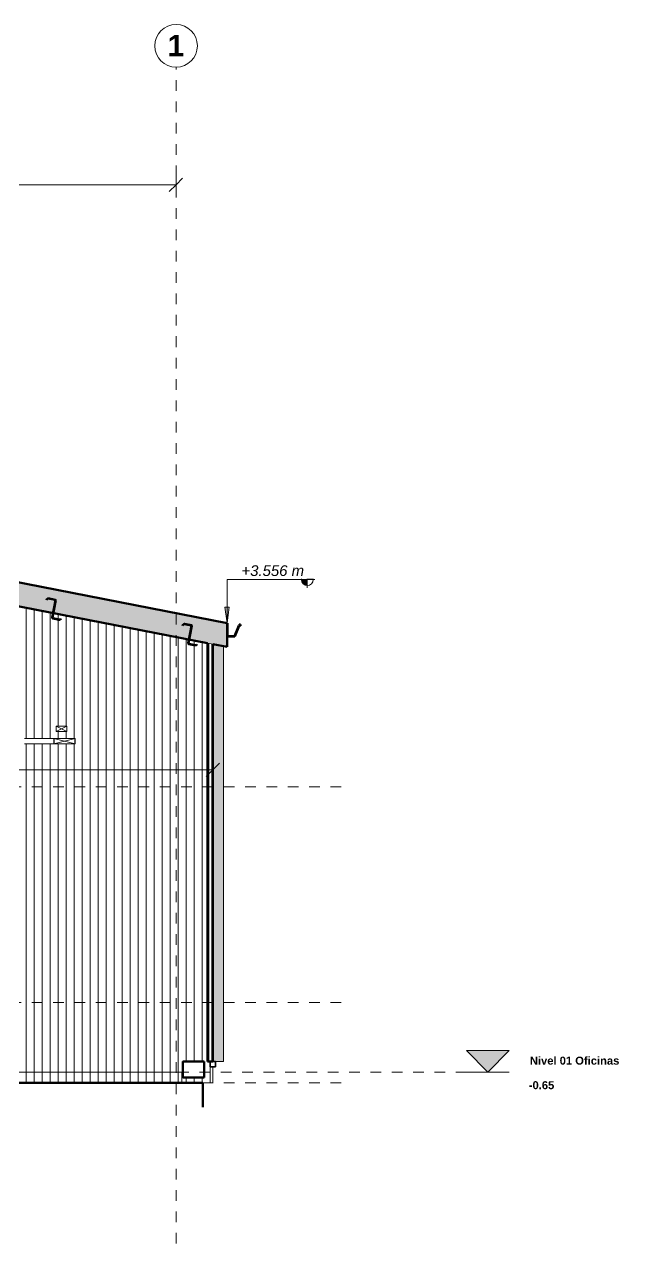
# Model space of a CAD drawing. Header units: metres. Extents: x 62 to 165, y -3 to 9.
# Drawn here: x 94.03 to 99.82, y -2.26 to 9.16 of the extents above; entities that cross this region are included whole.
import ezdxf

# ---------------------------------------------------------------- set-up
doc = ezdxf.new("R2010")
doc.units = ezdxf.units.M
doc.linetypes.add('Centro', pattern=[0.03175, 0.00635, -0.004763, 0.015875, -0.004763])
doc.linetypes.add('Grid Line', pattern=[0.022225, 0.0127, -0.003175, 0.003175, -0.003175])
for name, color, linetype, lineweight in [('A-ANNO-DIMS', 7, 'Continuous', 9), ('A-ANNO-DIMS-50', 7, 'Continuous', 9), ('A-FLOR', 7, 'Continuous', 18), ('A-FLOR-LEVL', 7, 'Continuous', 9), ('A-ROOF', 7, 'Continuous', 18), ('A-ROOF-MCUT', 7, 'Continuous', 50), ('A-ROOF-PATT', 7, 'Continuous', 50), ('A-WALL', 7, 'Continuous', 18), ('A-WALL-PATT', 7, 'Continuous', 18), ('E-CABL-TRAY', 7, 'Continuous', 18), ('G-ANNO-DIMS', 7, 'Continuous', 9), ('S-BEAM', 7, 'Continuous', 18), ('S-GRID', 7, 'Continuous', 9), ('S-GRID-IDEN', 7, 'Continuous', 9)]:
    doc.layers.add(name, color=color, linetype=linetype, lineweight=lineweight)
doc.layers.add('E-CABL-TRAY-ANNO', color=7, linetype='Continuous', lineweight=18, true_color=0x007f00)
doc.styles.add('Arial_B', font='arialbd.ttf', dxfattribs={"height": 0.075})
doc.styles.add('Arial_B_1', font='arialbd.ttf', dxfattribs={"height": 0.2})
doc.styles.add('Arial_I', font='ariali.ttf', dxfattribs={"height": 0.1})
doc.styles.add('Century Gothic_1', font='GOTHIC.TTF', dxfattribs={"height": 0.1})
doc.dimstyles.new('Century_Gotic__2_0__mm__2_decimales__OPACO', dxfattribs={"dimscale": 0.3048, "dimtxt": 0.104417, "dimasz": 0.410105, "dimexe": 0.328084, "dimexo": 0.0625, "dimgap": 0.019685, "dimtad": 1, "dimrnd": 0.01, "dimzin": 0, "dimdsep": 46, "dimtxsty": 'Century Gothic_1', "dimblk1": 'OBLIQUE', "dimblk2": 'OBLIQUE', "dimsah": 1, "dimcen": 0.09, "dimazin": 2, "dimtfac": 1, "dimtdec": 4, "dimtix": 1, "dimtmove": 0, "dimatfit": 3, "dimfxl": 0.328084, "dimfxlon": 1, "dimtvp": 1, "dimtolj": 1, "dimtzin": 0, "dimarcsym": 2})

# ---------------------------------------------------------------- blocks, each defined once
blk = doc.blocks.new('AB1_REVER_EST LOSAS_ZZ_ZZ_MO_T_A_rvt-1-Corte 01')
at = {"layer": 'A-FLOR'}
for p, q in [((91.63, -0.65), (95.506, -0.65)), ((95.506, -0.65), (95.506, -0.745)), ((93.81, -0.745), (94.035, -0.745)), ((94.035, -0.748), (93.81, -0.748)), ((94.035, -0.745), (94.035, -0.748)), ((94.035, -0.745), (94.25, -0.745)), ((94.035, -0.745), (94.035, -0.748)), ((94.25, -0.748), (94.035, -0.748)), ((94.25, -0.745), (94.25, -0.748)), ((94.25, -0.745), (94.475, -0.745)), ((94.25, -0.745), (94.25, -0.748)), ((94.475, -0.748), (94.25, -0.748)), ((94.475, -0.745), (94.475, -0.748)), ((94.475, -0.745), (94.691, -0.745)), ((94.475, -0.745), (94.475, -0.748)), ((94.691, -0.748), (94.475, -0.748)), ((94.691, -0.745), (94.691, -0.748)), ((94.691, -0.745), (94.916, -0.745)), ((94.691, -0.745), (94.691, -0.748)), ((94.916, -0.748), (94.691, -0.748)), ((94.916, -0.745), (94.916, -0.748)), ((94.916, -0.745), (95.131, -0.745)), ((94.916, -0.745), (94.916, -0.748)), ((95.131, -0.748), (94.916, -0.748)), ((95.131, -0.745), (95.131, -0.748)), ((95.131, -0.745), (95.356, -0.745)), ((95.131, -0.745), (95.131, -0.748)), ((95.356, -0.748), (95.131, -0.748)), ((95.356, -0.745), (95.356, -0.748)), ((95.356, -0.745), (95.514, -0.745)), ((95.356, -0.745), (95.356, -0.748)), ((95.514, -0.748), (95.356, -0.748)), ((95.506, -0.748), (95.506, -0.75)), ((95.514, -0.745), (95.514, -0.748))]:
    blk.add_line(p, q, dxfattribs=at)
at = {"layer": 'A-FLOR', "lineweight": 50}
for p, q in [((95.703, -0.75), (65.578, -0.75)), ((95.703, -0.978), (95.703, -0.75))]:
    blk.add_line(p, q, dxfattribs=at)
at = {"layer": 'A-WALL'}
for p, q in [((95.515, -0.55), (95.513, -0.55)), ((95.513, -0.55), (95.513, -0.7)), ((95.513, -0.7), (95.515, -0.7))]:
    blk.add_line(p, q, dxfattribs=at)
at = {"layer": 'A-WALL', "lineweight": 50}
for p, q in [((95.515, -0.55), (95.515, -0.7)), ((95.715, -0.55), (95.515, -0.55)), ((95.715, -0.7), (95.715, -0.55)), ((95.515, -0.7), (95.715, -0.7))]:
    blk.add_line(p, q, dxfattribs=at)
blk = doc.blocks.new('AB1_REVER_ELE_ZZ_ZZ_MO_T_A_rvt-1-Corte 01')
at = {"layer": 'E-CABL-TRAY', "color": 96, "true_color": 0x008000}
for p, q in [((94.031, 2.473), (94.106, 2.473)), ((94.106, 2.423), (94.031, 2.423)), ((94.106, 2.473), (94.306, 2.473)), ((94.306, 2.423), (94.106, 2.423)), ((94.309, 2.473), (94.306, 2.473)), ((94.306, 2.473), (94.306, 2.423)), ((94.306, 2.423), (94.506, 2.423)), ((94.309, 2.425), (94.309, 2.473)), ((94.504, 2.425), (94.309, 2.425)), ((94.506, 2.473), (94.504, 2.473)), ((94.504, 2.473), (94.504, 2.425)), ((94.506, 2.423), (94.506, 2.473))]:
    blk.add_line(p, q, dxfattribs=at)
at = {"layer": 'E-CABL-TRAY-ANNO'}
for p, q in [((94.328, 2.591), (94.428, 2.541)), ((94.428, 2.591), (94.328, 2.541)), ((94.328, 2.591), (94.328, 2.541)), ((94.428, 2.591), (94.328, 2.591)), ((94.328, 2.541), (94.428, 2.541)), ((94.428, 2.541), (94.428, 2.591)), ((94.306, 2.473), (94.506, 2.423)), ((94.506, 2.473), (94.306, 2.423)), ((94.306, 2.473), (94.306, 2.423)), ((94.506, 2.473), (94.306, 2.473)), ((94.306, 2.423), (94.506, 2.423)), ((94.506, 2.423), (94.506, 2.473))]:
    blk.add_line(p, q, dxfattribs=at)
blk = doc.blocks.new('Costanera Perfil Z - Costanera Perfil Z-1276424-Corte 01')
at = {"layer": 'S-BEAM', "lineweight": 50}
for p, q in [((82.393, 6.155), (82.379, 6.145)), ((82.379, 6.145), (82.38, 6.142)), ((82.38, 6.142), (82.395, 6.153)), ((82.396, 6.153), (82.463, 6.14)), ((82.463, 6.143), (82.397, 6.156)), ((82.464, 6.138), (82.433, 5.976)), ((82.436, 5.975), (82.467, 6.137)), ((82.439, 5.967), (82.5, 5.955)), ((82.501, 5.958), (82.44, 5.97)), ((82.514, 5.962), (82.504, 5.958)), ((82.505, 5.955), (82.515, 5.959)), ((82.515, 5.959), (82.514, 5.962))]:
    blk.add_line(p, q, dxfattribs=at)
for centre, radius, start, end in [((82.396, 6.151), 0.005, 79, 126.4498), ((82.396, 6.151), 0.002, 79, 126.4498), ((82.462, 6.138), 0.005, 349, 79), ((82.462, 6.138), 0.002, 349, 79), ((82.441, 5.975), 0.008, 169, 259), ((82.441, 5.975), 0.005, 169, 259), ((82.502, 5.963), 0.008, 259, 291.4498), ((82.502, 5.963), 0.005, 259, 291.4498)]:
    blk.add_arc(centre, radius, start, end, dxfattribs=at)
blk = doc.blocks.new('Grid - RLA-Grid Head - Circle 2-1378464-Corte 01')
at = {"layer": 'S-GRID-IDEN', "color": 253, "true_color": 0xaaaaaa}
blk.add_circle((95.452, 8.964), 0.2, dxfattribs=at)
blk = doc.blocks.new('Level - M_Extremo inicial de nivel_Triángulo-1378121-Corte 01')
at = {"layer": 'A-FLOR-LEVL'}
blk.add_hatch(color=256, dxfattribs=at).paths.add_polyline_path([(64.5, 0), (64.7, 0.2), (64.3, 0.2)])
for p, q in [((64.3, 0.2), (64.5, 0)), ((64.7, 0.2), (64.3, 0.2)), ((64.7, 0.2), (64.5, 0)), ((64.5, 0), (64.3, 0)), ((64.5, 0), (64.7, 0))]:
    blk.add_line(p, q, dxfattribs=at)
blk = doc.blocks.new('Spot Elevations - Simbolo Cota Elevación-1114047-Corte 01')
at = {"layer": 'G-ANNO-DIMS'}
h = blk.add_hatch(color=256, dxfattribs=at)
edge = h.paths.add_edge_path()
edge.add_line((81.217, 7.011), (81.162, 7.011))
edge.add_arc((81.217, 7.011), 0.055, 180, 270)
edge.add_line((81.217, 6.956), (81.217, 7.011))
h = blk.add_hatch(color=256, dxfattribs=at)
edge = h.paths.add_edge_path()
edge.add_line((81.217, 7.011), (81.272, 7.011))
edge.add_arc((81.217, 7.011), 0.055, 0, 90)
edge.add_line((81.217, 7.066), (81.217, 7.011))
for p, q in [((81.217, 6.933), (81.217, 7.086)), ((81.288, 7.011), (80.835, 7.011))]:
    blk.add_line(p, q, dxfattribs=at)
blk.add_circle((81.217, 7.011), 0.055, dxfattribs=at)
for start, end in [(180, 270), (0, 90)]:
    blk.add_arc((81.217, 7.011), 0.055, start, end, dxfattribs=at)
blk = doc.blocks.new('DIMBLOCK1-Corte 01')
at = {"layer": 'A-ANNO-DIMS-50', "color": 251, "lineweight": 15, "true_color": 0x5a5a5a}
for p, q in [((90.552, 7.661), (90.489, 7.598)), ((90.552, 7.661), (90.614, 7.723)), ((95.452, 7.661), (95.389, 7.598)), ((95.452, 7.661), (95.514, 7.723))]:
    blk.add_line(p, q, dxfattribs=at)
at = {"layer": 'A-ANNO-DIMS-50', "color": 251, "true_color": 0x5a5a5a}
for p, q in [((90.552, 7.661), (90.552, 7.761)), ((95.452, 7.661), (90.552, 7.661)), ((90.552, 7.661), (90.552, 7.561)), ((95.452, 7.661), (95.452, 7.761)), ((95.452, 7.661), (95.452, 7.561))]:
    blk.add_line(p, q, dxfattribs=at)
at = {"layer": 'A-ANNO-DIMS-50', "color": 0, "insert": (92.866, 7.795), "char_height": 0.1, "width": 0.32618, "attachment_point": 1, "line_spacing_factor": 0.984502, "style": 'Century Gothic_1'}
blk.add_mtext('4.90', dxfattribs=at)
blk = doc.blocks.new('_Oblique')
at = {"color": 0, "linetype": 'ByBlock', "lineweight": -2}
blk.add_line((-0.5, -0.5), (0.5, 0.5), dxfattribs=at)
blk = doc.blocks.new('DIMBLOCK29-Corte 01')
at = {"layer": 'A-ANNO-DIMS-50', "color": 251, "lineweight": 15, "true_color": 0x5a5a5a}
for p, q in [((91.63, 2.18), (91.568, 2.117)), ((91.63, 2.18), (91.693, 2.242)), ((95.798, 2.18), (95.735, 2.117)), ((95.798, 2.18), (95.86, 2.242))]:
    blk.add_line(p, q, dxfattribs=at)
at = {"layer": 'A-ANNO-DIMS-50', "color": 251, "true_color": 0x5a5a5a}
for p, q in [((91.63, 2.18), (91.63, 2.28)), ((95.798, 2.18), (91.63, 2.18)), ((91.63, 2.18), (91.63, 2.08)), ((95.798, 2.18), (95.798, 2.28)), ((95.798, 2.18), (95.798, 2.08))]:
    blk.add_line(p, q, dxfattribs=at)
at = {"layer": 'A-ANNO-DIMS-50', "color": 0, "insert": (93.578, 2.314), "char_height": 0.1, "width": 0.32618, "attachment_point": 1, "line_spacing_factor": 0.984502, "style": 'Century Gothic_1'}
blk.add_mtext('4.17', dxfattribs=at)

msp = doc.modelspace()

# ---------------------------------------------------------------- hatches: boundary and pattern name
at = {"layer": 'A-ROOF-PATT', "lineweight": 18}
h = msp.add_hatch(dxfattribs=at)
h.set_pattern_fill('FP_5', color=256, style=0, pattern_type=2)
h.set_pattern_definition([(0, (80.761, 3.148), (0.4064, 0.1016), [0.01676, -0.28804, 0.01676, -0.28804, -1.626]), (0, (80.761, 3.148), (0.4064, 0.1016), [-0.6096, 0.01676, -0.59284, 0.01676, -0.28804, -0.7112]), (0, (80.761, 3.148), (0.4064, 0.1016), [-1.524, 0.01676, -0.18644, 0.01676, -0.49124]), (120, (80.913, 3.198), (-0.2911882, 0.3011527), [0.01676, -0.28804, 0.01676, -0.28804, -1.626]), (120, (80.913, 3.198), (-0.2911882, 0.3011527), [-0.6096, 0.01676, -0.59284, 0.01676, -0.28804, -0.7112]), (120, (80.913, 3.198), (-0.2911882, 0.3011527), [-1.524, 0.01676, -0.18644, 0.01676, -0.49124]), (240, (80.964, 3.402), (-0.1152118, -0.4027527), [0.01676, -0.28804, 0.01676, -0.28804, -1.626]), (240, (80.964, 3.402), (-0.1152118, -0.4027527), [-0.6096, 0.01676, -0.59284, 0.01676, -0.28804, -0.7112]), (240, (80.964, 3.402), (-0.1152118, -0.4027527), [-1.524, 0.01676, -0.18644, 0.01676, -0.49124])])
h.paths.add_polyline_path([(95.93, 3.332), (95.93, 3.556), (80.482, 6.574), (70.006, 4.493), (70.006, 4.268), (80.482, 6.35), (95.892, 3.339)])
at = {"layer": 'A-WALL-PATT', "true_color": 0x787878}
h = msp.add_hatch(dxfattribs=at)
h.set_pattern_fill('FP_1', color=8, style=0, pattern_type=2)
h.set_pattern_definition([(90, (80.772, 3.148), (-0.075, 5e-18), [])])
h.paths.add_polyline_path([(81.745, -0.75), (89.705, -0.75), (89.705, -0.748), (83.065, -0.748), (83.065, -0.745), (89.705, -0.745), (89.705, 1.75), (93.506, 1.75), (93.505, 1.65), (91.631, 1.65), (91.631, -0.745), (95.514, -0.745), (95.514, -0.748), (91.631, -0.748), (91.631, -0.75), (95.798, -0.75), (95.798, -0.6), (95.773, -0.6), (95.773, -0.55), (95.748, -0.55), (95.747, 3.367), (95.575, 3.401), (95.569, 3.367), (95.57, 3.364), (95.573, 3.362), (95.636, 3.35), (95.638, 3.351), (95.647, 3.354), (95.648, 3.351), (95.636, 3.347), (95.634, 3.347), (95.572, 3.359), (95.567, 3.362), (95.566, 3.368), (95.572, 3.401), (94.302, 3.649), (94.294, 3.607), (94.295, 3.603), (94.298, 3.601), (94.361, 3.589), (94.363, 3.59), (94.372, 3.593), (94.373, 3.591), (94.36, 3.586), (94.358, 3.586), (94.297, 3.598), (94.292, 3.602), (94.291, 3.608), (94.299, 3.65), (93, 3.904), (92.996, 3.883), (92.996, 3.879), (93, 3.877), (93.062, 3.865), (93.065, 3.866), (93.073, 3.869), (93.075, 3.867), (93.062, 3.862), (93.06, 3.862), (92.999, 3.874), (92.994, 3.878), (92.993, 3.884), (92.996, 3.905), (91.719, 4.154), (91.716, 4.138), (91.716, 4.134), (91.719, 4.132), (91.782, 4.12), (91.784, 4.121), (91.793, 4.124), (91.794, 4.122), (91.782, 4.117), (91.78, 4.117), (91.719, 4.129), (91.714, 4.133), (91.713, 4.139), (91.716, 4.155), (90.437, 4.405), (90.434, 4.386), (90.435, 4.382), (90.438, 4.38), (90.501, 4.368), (90.503, 4.369), (90.512, 4.372), (90.513, 4.37), (90.5, 4.365), (90.498, 4.365), (90.437, 4.377), (90.432, 4.381), (90.431, 4.387), (90.434, 4.405), (88.753, 4.734), (88.749, 4.714), (88.75, 4.71), (88.753, 4.708), (88.816, 4.696), (88.818, 4.697), (88.827, 4.7), (88.828, 4.698), (88.816, 4.693), (88.814, 4.693), (88.753, 4.705), (88.748, 4.709), (88.746, 4.715), (88.75, 4.734), (87.109, 5.055), (87.106, 5.04), (87.107, 5.036), (87.11, 5.034), (87.173, 5.022), (87.175, 5.023), (87.184, 5.026), (87.185, 5.024), (87.173, 5.019), (87.171, 5.019), (87.11, 5.031), (87.105, 5.035), (87.103, 5.041), (87.106, 5.055), (85.431, 5.383), (85.428, 5.369), (85.429, 5.365), (85.432, 5.363), (85.495, 5.351), (85.497, 5.352), (85.506, 5.355), (85.507, 5.353), (85.494, 5.348), (85.492, 5.348), (85.431, 5.36), (85.426, 5.364), (85.425, 5.37), (85.428, 5.383), (83.935, 5.675), (83.934, 5.668), (83.935, 5.664), (83.938, 5.662), (84.001, 5.65), (84.003, 5.651), (84.012, 5.654), (84.013, 5.652), (84.001, 5.647), (83.999, 5.647), (83.937, 5.659), (83.932, 5.663), (83.931, 5.669), (83.933, 5.676), (82.485, 5.958), (82.439, 5.967), (82.438, 5.968), (81.564, 6.138), (81.564, 2.716), (85.809, 2.716), (85.841, 2.748), (85.863, 2.763), (85.89, 2.768), (86.099, 2.768), (86.099, 2.718), (85.89, 2.718), (85.882, 2.716), (92.897, 2.716), (92.897, 2.666), (85.83, 2.666), (85.723, 2.56), (91.912, 2.56), (91.912, 2.51), (85.667, 2.51), (85.662, 2.506), (85.636, 2.501), (81.573, 2.501), (81.573, 1.038), (81.564, 1.038), (81.564, -0.75)])
h.paths.add_polyline_path([(83.045, -0.748), (81.745, -0.748), (81.745, -0.745), (83.045, -0.745)])
h.paths.add_polyline_path([(95.715, -0.7), (95.513, -0.7), (95.513, -0.55), (95.715, -0.55), (95.715, -0.6)])
h.paths.add_polyline_path([(87.873, -0.63), (87.018, -0.63), (87.018, 1.541), (87.911, 1.541), (87.911, -0.63)])
h.paths.add_polyline_path([(81.752, -0.63), (81.752, 1.12), (82.502, 1.12), (82.502, -0.63), (81.865, -0.63)])
h.paths.add_polyline_path([(84.866, -0.63), (84.438, -0.63), (84.438, 1.541), (85.331, 1.541), (85.331, -0.63), (85.266, -0.63)])
h.paths.add_polyline_path([(86.289, 2.423), (86.026, 2.423), (86.026, 2.473), (94.506, 2.473), (94.506, 2.423), (86.357, 2.423)])
h.paths.add_polyline_path([(94.428, 2.541), (94.328, 2.541), (94.328, 2.591), (94.428, 2.591)])
h.paths.add_polyline_path([(82.233, 2.56), (85.653, 2.56), (85.759, 2.666), (81.573, 2.666), (81.573, 2.56), (81.859, 2.56)])
h.paths.add_polyline_path([(92.968, 2.666), (92.966, 2.666), (92.966, 2.716), (93.166, 2.716), (93.166, 2.666), (93.163, 2.666)])
at = {"layer": 'A-WALL-PATT', "lineweight": 5, "true_color": 0x0080ff}
msp.add_hatch(color=150, dxfattribs=at).paths.add_polyline_path([(95.823, -0.55), (95.898, -0.55), (95.898, 3.338), (95.798, 3.357), (95.798, -0.55)])
at = {"layer": 'G-ANNO-DIMS'}
msp.add_hatch(color=256, dxfattribs=at).paths.add_polyline_path([(95.93, 3.556), (95.949, 3.706), (95.91, 3.706)])

# ---------------------------------------------------------------- linework, layer by layer
at = {"layer": 'A-FLOR-LEVL', "color": 9, "linetype": 'Centro', "true_color": 0xc0c0c0}
for p, q in [((64.7, 2.023), (97.033, 2.023)), ((64.7, 0), (97.033, 0)), ((98.173, -0.65), (63.541, -0.65)), ((64.7, -0.75), (97.033, -0.75))]:
    msp.add_line(p, q, dxfattribs=at)
at = {"layer": 'A-ROOF', "lineweight": 50}
for p, q in [((95.93, 3.556), (80.482, 6.574)), ((80.482, 6.35), (95.748, 3.367)), ((95.93, 3.332), (95.93, 3.431)), ((95.798, 3.357), (95.93, 3.332))]:
    msp.add_line(p, q, dxfattribs=at)
at = {"layer": 'A-ROOF-MCUT'}
for p, q in [((95.933, 3.556), (95.93, 3.556)), ((95.93, 3.556), (95.93, 3.431)), ((95.933, 3.434), (95.933, 3.556)), ((96.055, 3.543), (96.042, 3.543)), ((96.042, 3.543), (96.042, 3.54)), ((96.055, 3.53), (96.055, 3.543)), ((95.93, 3.431), (96.004, 3.431)), ((96.001, 3.434), (95.933, 3.434)), ((96.04, 3.533), (96.001, 3.434)), ((96.004, 3.431), (96.042, 3.53)), ((96.051, 3.533), (96.04, 3.533)), ((96.042, 3.54), (96.051, 3.54)), ((96.042, 3.53), (96.055, 3.53)), ((96.051, 3.54), (96.051, 3.533))]:
    msp.add_line(p, q, dxfattribs=at)
at = {"layer": 'A-WALL'}
for p, q in [((95.572, 3.401), (94.777, 3.557)), ((95.748, 3.367), (95.575, 3.401)), ((95.798, 3.357), (95.748, 3.367)), ((95.758, 3.365), (95.758, -0.55)), ((95.788, 3.359), (95.788, -0.55)), ((95.898, 3.338), (95.898, -0.55)), ((95.898, -0.55), (95.823, -0.55)), ((95.798, -0.75), (95.798, -0.6)), ((95.703, -0.75), (95.798, -0.75))]:
    msp.add_line(p, q, dxfattribs=at)
at = {"layer": 'A-WALL', "lineweight": 50}
for p, q in [((95.748, 3.367), (95.748, -0.55)), ((95.798, -0.55), (95.798, 3.357)), ((95.748, -0.55), (95.798, -0.55))]:
    msp.add_line(p, q, dxfattribs=at)
at = {"layer": 'A-WALL', "lineweight": 35}
for p, q in [((95.773, -0.55), (95.773, -0.6)), ((95.823, -0.55), (95.798, -0.55)), ((95.823, -0.6), (95.823, -0.55)), ((95.773, -0.6), (95.823, -0.6))]:
    msp.add_line(p, q, dxfattribs=at)
at = {"layer": 'G-ANNO-DIMS'}
for p, q in [((95.93, 3.964), (96.683, 3.964)), ((95.93, 3.556), (95.93, 3.964)), ((95.949, 3.706), (95.91, 3.706)), ((95.91, 3.706), (95.93, 3.556)), ((95.93, 3.556), (95.949, 3.706))]:
    msp.add_line(p, q, dxfattribs=at)
at = {"layer": 'S-GRID', "color": 253, "linetype": 'Grid Line', "true_color": 0xaaaaaa}
msp.add_line((95.452, -2.258), (95.452, 8.764), dxfattribs=at)

# ---------------------------------------------------------------- block references
at = {"lineweight": 5}
for name in ['AB1_REVER_ELE_ZZ_ZZ_MO_T_A_rvt-1-Corte 01', 'AB1_REVER_EST LOSAS_ZZ_ZZ_MO_T_A_rvt-1-Corte 01']:
    msp.add_blockref(name, (0, 0), dxfattribs=at)
at = {"layer": 'A-FLOR-LEVL', "extrusion": (0, 0, -1)}
msp.add_blockref('Level - M_Extremo inicial de nivel_Triángulo-1378121-Corte 01', (-162.873, -0.65), dxfattribs=at)
at = {"layer": 'G-ANNO-DIMS'}
msp.add_blockref('Spot Elevations - Simbolo Cota Elevación-1114047-Corte 01', (15.465, -3.048), dxfattribs=at)
at = {"layer": 'S-BEAM'}
for p in [(11.858, -2.368), (13.133, -2.608)]:
    msp.add_blockref('Costanera Perfil Z - Costanera Perfil Z-1276424-Corte 01', p, dxfattribs=at)
at = {"layer": 'S-GRID-IDEN', "color": 253, "true_color": 0xaaaaaa}
msp.add_blockref('Grid - RLA-Grid Head - Circle 2-1378464-Corte 01', (0, 0), dxfattribs=at)

# ---------------------------------------------------------------- texts
at = {"layer": 'A-FLOR-LEVL', "char_height": 0.075, "attachment_point": 1, "style": 'Arial_B', "bg_fill": 3, "box_fill_scale": 1.25, "bg_fill_color": 256, "bg_fill_true_color": 13158600, "bg_fill_transparency": 0}
for s, insert, width in [('Nivel 01 Oficinas', (98.767, -0.506), 1.03819), ('-0.65', (98.757, -0.736), 0.29662)]:
    msp.add_mtext(s, dxfattribs=dict(at, insert=insert, width=width))
at = {"layer": 'S-GRID-IDEN', "color": 253, "true_color": 0xaaaaaa, "insert": (95.373, 9.066), "char_height": 0.2, "width": 0.1884, "attachment_point": 1, "style": 'Arial_B_1'}
msp.add_mtext('\\fArial|b1|i0|c0|p34|;1', dxfattribs=at)

# ---------------------------------------------------------------- dimensions: what is measured, and where the dimension line sits
at = {"layer": 'A-ANNO-DIMS', "color": 251, "true_color": 0x5a5a5a}
for base, p1, p2, override, picture, middle in [((90.552, 7.661), (95.452, 7.561), (90.552, 7.561), {"dimpost": '<>', "dimfxl": 4.9}, 'DIMBLOCK1-Corte 01', (93.002, 7.719)), ((91.63, 2.18), (95.798, 2.08), (91.63, 2.08), {"dimpost": '<>', "dimfxl": 4.167143}, 'DIMBLOCK29-Corte 01', (93.714, 2.238))]:
    dim = msp.add_linear_dim(base=base, p1=p1, p2=p2, dimstyle='Century_Gotic__2_0__mm__2_decimales__OPACO', override=override, dxfattribs=at)
    dim.commit()
    dim.dimension.update_dxf_attribs({"geometry": picture, "text_midpoint": middle})

# ---------------------------------------------------------------- next in the draw order: texts
at = {"layer": 'G-ANNO-DIMS', "insert": (96.065, 4.097), "char_height": 0.1, "width": 0.7015, "attachment_point": 1, "line_spacing_factor": 0.941778, "style": 'Arial_I', "bg_fill": 3, "box_fill_scale": 1.25, "bg_fill_color": 256, "bg_fill_true_color": 13158600, "bg_fill_transparency": 0}
msp.add_mtext('+3.556 m', dxfattribs=at)

doc.saveas('drawing.dxf')
